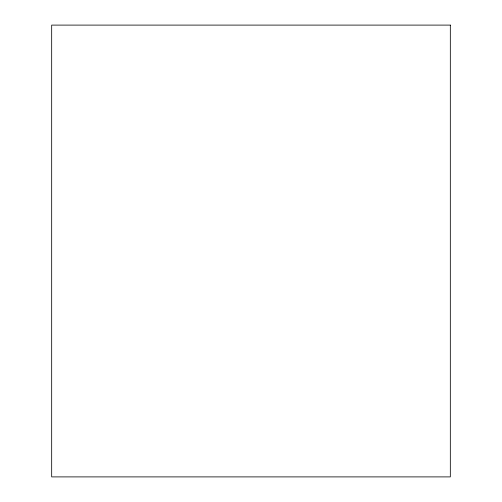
<?xml version="1.0" encoding="UTF-8"?>
<svg xmlns="http://www.w3.org/2000/svg" width="502" height="502" viewBox="0 0 502 502"><rect width="100%" height="100%" fill="white"/><g stroke="black" fill="none" stroke-linecap="round" stroke-linejoin="round"><path stroke-width="0.75" d="M450.325 25.1L51.675 25.1L51.675 476.9L450.325 476.9L450.325 25.1"/></g></svg>
